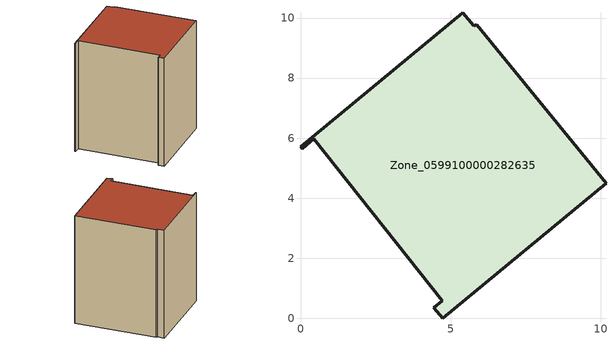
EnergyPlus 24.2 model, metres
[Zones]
Zone_0599100000282635
 floor ground (C_G): 5.39,10.18 5.77,9.73 5.87,9.77 10.17,4.49 4.74,0 4.44,0.36 4.73,0.59 0.43,5.97 0.06,5.64 0,5.71 z0
 wall outside (C_F): 4.74,0 10.17,4.49 5.87,9.77 5.77,9.73 5.39,10.18 0,5.71 0.06,5.64 0.43,5.97 4.73,0.59 4.44,0.36 4.74,0 z0:9.36
 roof outside (C_R): 0.43,5.97 4.73,0.59 4.44,0.36 4.74,0 10.17,4.49 5.87,9.77 5.77,9.73 5.39,10.18 0,5.71 0.06,5.64 z9.36
[BUILDING]
Pand.0599100000282635: North Axis=0; Terrain=City; Loads Convergence Tolerance Value=0.04; Temperature Convergence Tolerance Value=0.4; Solar Distribution=FullExterior; Maximum Number of Warmup Days=25; Minimum Number of Warmup Days=1
[Site:Location]
Rotterdam.The.Hague.AP_ZH_NLD Design_Conditions: Latitude=51.96; Longitude=4.45; Time Zone=1; Elevation=-4.5
[SITE:GROUNDTEMPERATURE:BUILDINGSURFACE]
18, 18, 18, 18, 18, 18, 18, 18, 18, 18, 18, 18
[MATERIAL] Thermal Absorptance=0.9; Solar Absorptance=0.7; Visible Absorptance=0.7
Name | Roughness | Thickness | Conductivity | Density | Specific Heat
G.TI.1946 | MediumSmooth | 0.15 | 1 | 540 | 1210
F.TI.1946 | Rough | 0.3 | 0.857143 | 1920 | 840
R.TI.1946 | MediumRough | 0.2 | 0.1 | 1500 | 1000
[CONSTRUCTION]
C_G: G.TI.1946
C_F: F.TI.1946
C_R: R.TI.1946
[ZONE]
Zone_0599100000282635: Type=1; Multiplier=1; Ceiling Height=Autocalculate; Volume=Autocalculate; Floor Area=autocalculate; Part of Total Floor Area=Yes
[ZONEINFILTRATION:DESIGNFLOWRATE]
Infil_Zone_0599100000282635: Zone or ZoneList or Space or SpaceList=Zone_0599100000282635; Schedule=AlwaysOn; Design Flow Rate Calculation Method=Flow/Area; Flow Rate per Floor Area=0.003; Constant Term Coefficient=1; Temperature Term Coefficient=0; Velocity Term Coefficient=0; Velocity Squared Term Coefficient=0
[HVACTEMPLATE:ZONE:IDEALLOADSAIRSYSTEM]
Zone_0599100000282635: Maximum Heating Supply Air Temperature=50; Minimum Cooling Supply Air Temperature=13; Maximum Heating Supply Air Humidity Ratio=0.0156; Minimum Cooling Supply Air Humidity Ratio=0.0077; Heating Limit=NoLimit; Cooling Limit=NoLimit; Dehumidification Control Type=ConstantSensibleHeatRatio; Cooling Sensible Heat Ratio=0.7; Dehumidification Setpoint=60; Humidification Control Type=None; Humidification Setpoint=30; Outdoor Air Method=None; Outdoor Air Flow Rate per Person=0.00944; Outdoor Air Flow Rate per Zone Floor Area=0; Outdoor Air Flow Rate per Zone=0; Demand Controlled Ventilation Type=None; Outdoor Air Economizer Type=NoEconomizer; Heat Recovery Type=None; Sensible Heat Recovery Effectiveness=0.7; Latent Heat Recovery Effectiveness=0.65
[ZONECONTROL:THERMOSTAT]
ThermostatControl_Zone_0599100000282635: Zone or ZoneList=Zone_0599100000282635; Control Type Schedule=DualSetpointControlType; Control 1=Thermostat_Zone_0599100000282635; Temperature Difference Between Cutout And Setpoint=0
[THERMOSTATSETPOINT:DUALSETPOINT]
Thermostat_Zone_0599100000282635: Heating Setpoint Temperature Schedule=HeatingSetpoint_Zone_0599100000282635; Cooling Setpoint Temperature Schedule=CoolingSetpoint_Zone_0599100000282635
[SCHEDULE:COMPACT]
HeatingSetpoint_Zone_0599100000282635: Through: 12/31, For: AllDays, Until: 24:00, 21
CoolingSetpoint_Zone_0599100000282635: Through: 12/31, For: AllDays, Until: 24:00, 24
DualSetpointControlType: Through: 12/31, For: AllDays, Until: 24:00, 4
AlwaysOn: Through: 12/31, For: AllDays, Until: 24:00, 1
